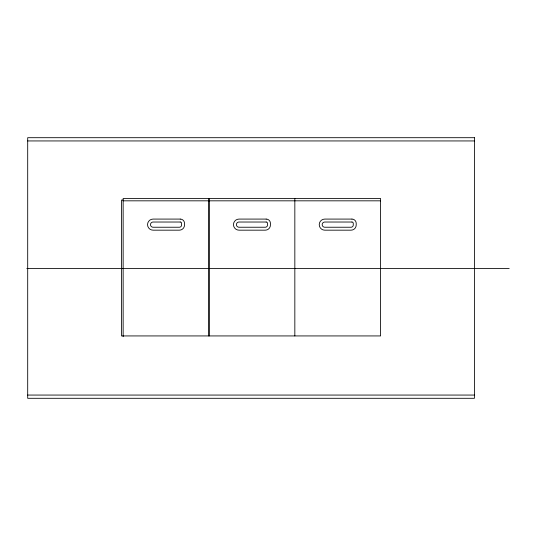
<?xml version="1.0" encoding="UTF-8"?>
<svg xmlns="http://www.w3.org/2000/svg" width="536" height="536" viewBox="0 0 536 536"><rect width="100%" height="100%" fill="white"/><g stroke="black" fill="none" stroke-linecap="round" stroke-linejoin="round"><path stroke-width="0.8" d="M27.698 140.941L474.414 140.941M123.173 200.055L121.505 200.055L121.505 335.931L380.6 335.931L380.6 198.514L209.067 198.514L209.067 335.931M123.146 200.826L208.913 200.826M209.067 200.826L380.6 200.826M26.8 268.462L509.2 268.462M27.698 395.059L474.414 395.059M294.834 198.514L294.834 335.931M208.913 335.931L208.913 198.514L123.146 198.514L123.146 336.675M474.414 137.698L27.698 137.698L27.698 398.302L474.414 398.302L474.414 137.698M180.257 219.083L153.088 219.083A5.548 5.548 0 0 0 147.547 224.631A5.548 5.548 0 0 0 153.088 230.172L179.379 230.172A5.139 5.139 0 0 0 184.518 225.04L184.518 223.338A4.255 4.255 0 0 0 180.257 219.083M266.178 219.083L239.009 219.083A5.548 5.548 0 0 0 233.468 224.631A5.548 5.548 0 0 0 239.009 230.172L265.3 230.172A5.139 5.139 0 0 0 270.432 225.04L270.432 223.338A4.255 4.255 0 0 0 266.178 219.083M351.951 219.083L324.783 219.083A5.548 5.548 0 0 0 319.235 224.631A5.548 5.548 0 0 0 324.783 230.172L351.067 230.172A5.139 5.139 0 0 0 356.206 225.04L356.206 223.338A4.255 4.255 0 0 0 351.951 219.083M180.257 222.025L153.088 222.025A2.606 2.606 0 0 0 150.489 224.631A2.606 2.606 0 0 0 153.088 227.237L179.379 227.237A2.198 2.198 0 0 0 181.577 225.04L181.577 223.338A1.313 1.313 0 0 0 180.257 222.025M266.178 222.025L239.009 222.025A2.606 2.606 0 0 0 236.403 224.631A2.606 2.606 0 0 0 239.009 227.237L265.3 227.237A2.198 2.198 0 0 0 267.498 225.04L267.498 223.338A1.313 1.313 0 0 0 266.178 222.025M351.951 222.025L324.783 222.025A2.606 2.606 0 0 0 322.176 224.631A2.606 2.606 0 0 0 324.783 227.237L351.067 227.237A2.198 2.198 0 0 0 353.264 225.04L353.264 223.338A1.313 1.313 0 0 0 351.951 222.025"/></g></svg>
